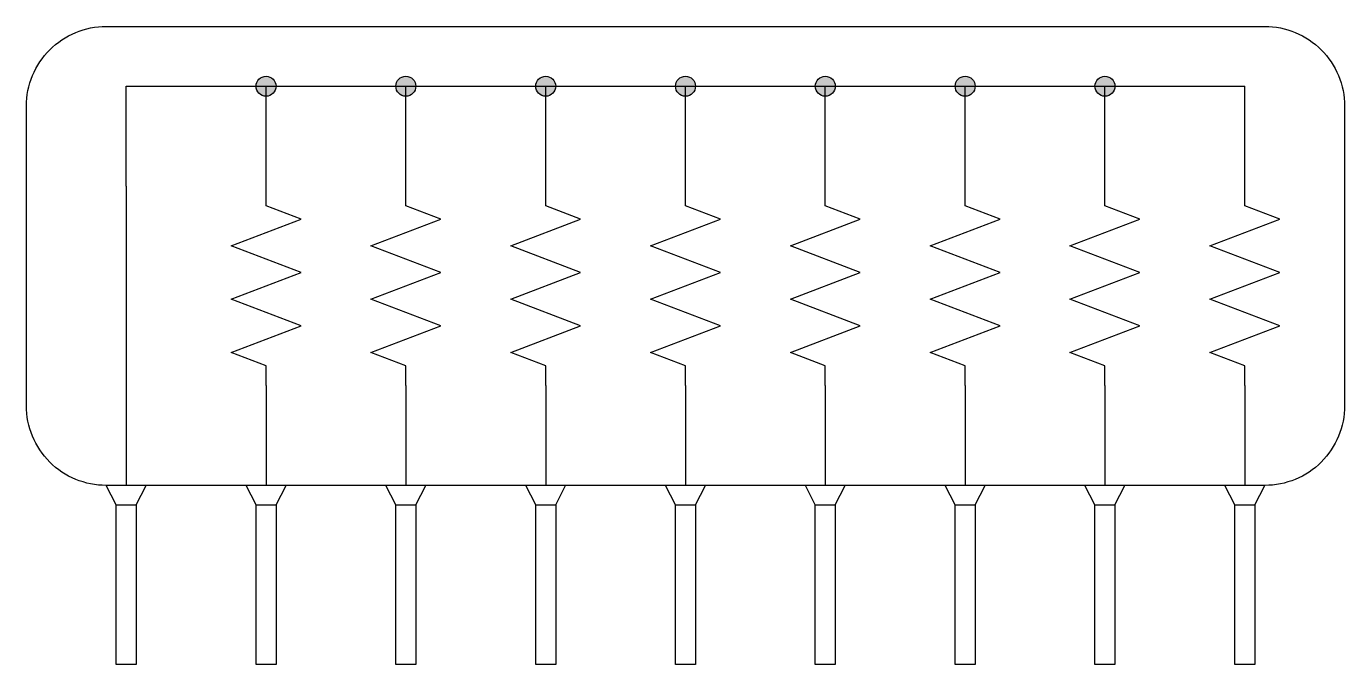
# Model space of a CAD drawing. Header units: millimetres. Extents: x -5 to 61, y -9 to 23.
import ezdxf
from ezdxf.enums import TextEntityAlignment as Align

# ---------------------------------------------------------------- set-up
doc = ezdxf.new("R2010")
doc.units = ezdxf.units.MM
doc.layers.get('0').update_dxf_attribs({"color": 18, "lineweight": 25, "true_color": 0x000000})
doc.layers.add('OBJECT', color=7, linetype='Continuous', lineweight=25)
doc.styles.add('textstyle3', font='')
doc.styles.get('textstyle3').set_extended_font_data('Arial')

# ---------------------------------------------------------------- blocks, each defined once
blk = doc.blocks.new('resistor')
at = {"layer": 'OBJECT', "color": 0, "linetype": 'Continuous'}
for p, q in [((-4, 0), (-3.333, 1.75)), ((-3.333, 1.75), (-2, -1.75)), ((-2, -1.75), (-0.667, 1.75)), ((-0.667, 1.75), (0.667, -1.75)), ((0.667, -1.75), (2, 1.75)), ((2, 1.75), (3.333, -1.75)), ((-5, 0), (-4, 0)), ((3.333, -1.75), (4, 0)), ((4, 0), (5, 0))]:
    blk.add_line(p, q, dxfattribs=at)
at = {"style": 'textstyle3'}
blk.add_attdef('t', text='', height=2.5, dxfattribs=at).set_placement((-0.02, 2.808), align=Align.BOTTOM_CENTER)
blk.add_attdef('b', text='', height=2.5, dxfattribs=at).set_placement((-0.02, -3.192), align=Align.TOP_CENTER)
blk = doc.blocks.new('dot')
at = {"layer": 'OBJECT', "transparency": 33554687}
h = blk.add_hatch(color=0, dxfattribs=at)
edge = h.paths.add_edge_path(flags=0)
edge.add_arc((0, 0), 0.5, 0, 360)
at = {"layer": 'OBJECT'}
blk.add_circle((0, 0), 0.5, dxfattribs=at)

msp = doc.modelspace()

# ---------------------------------------------------------------- linework, layer by layer
for p, q in [((0, 15), (0, 20)), ((0, 20), (56, 20)), ((7, 15), (7, 20)), ((14, 15), (14, 20)), ((21, 15), (21, 20)), ((28, 15), (28, 20)), ((35, 15), (35, 20)), ((42, 15), (42, 20)), ((49, 15), (49, 20)), ((56, 15), (56, 20)), ((0, 15), (0, 0)), ((7, 5), (7, 0)), ((14, 5), (14, 0)), ((21, 5), (21, 0)), ((28, 5), (28, 0)), ((35, 5), (35, 0)), ((42, 5), (42, 0)), ((49, 5), (49, 0)), ((56, 5), (56, 0)), ((-0.5, -0.979), (-1, 0)), ((6.5, -0.979), (6, 0)), ((13.5, -0.979), (13, 0)), ((20.5, -0.979), (20, 0)), ((27.5, -0.979), (27, 0)), ((34.5, -0.979), (34, 0)), ((41.5, -0.979), (41, 0)), ((48.5, -0.979), (48, 0)), ((55.5, -0.979), (55, 0)), ((0.5, -0.979), (1, 0)), ((7.5, -0.979), (8, 0)), ((14.5, -0.979), (15, 0)), ((21.5, -0.979), (22, 0)), ((28.5, -0.979), (29, 0)), ((35.5, -0.979), (36, 0)), ((42.5, -0.979), (43, 0)), ((49.5, -0.979), (50, 0)), ((56.5, -0.979), (57, 0))]:
    msp.add_line(p, q)
at = {"flags": 128}
msp.add_lwpolyline([(-1, 23), (57, 23, -0.414214), (61, 19), (61, 4, -0.414214), (57, 0), (-1, 0, -0.414214), (-5, 4), (-5, 19, -0.414214)], format="xyb", close=True, dxfattribs=at)
for points in [[(-0.5, -0.979), (0.5, -0.979), (0.5, -8.979), (-0.5, -8.979)], [(6.5, -0.979), (7.5, -0.979), (7.5, -8.979), (6.5, -8.979)], [(13.5, -0.979), (14.5, -0.979), (14.5, -8.979), (13.5, -8.979)], [(20.5, -0.979), (21.5, -0.979), (21.5, -8.979), (20.5, -8.979)], [(27.5, -0.979), (28.5, -0.979), (28.5, -8.979), (27.5, -8.979)], [(34.5, -0.979), (35.5, -0.979), (35.5, -8.979), (34.5, -8.979)], [(41.5, -0.979), (42.5, -0.979), (42.5, -8.979), (41.5, -8.979)], [(48.5, -0.979), (49.5, -0.979), (49.5, -8.979), (48.5, -8.979)], [(55.5, -0.979), (56.5, -0.979), (56.5, -8.979), (55.5, -8.979)]]:
    msp.add_lwpolyline(points, close=True, dxfattribs=at)

# ---------------------------------------------------------------- block references
at = {"rotation": 90}
for name, p in [('dot', (7, 20)), ('dot', (14, 20)), ('dot', (21, 20)), ('dot', (28, 20)), ('dot', (35, 20)), ('dot', (42, 20)), ('dot', (49, 20)), ('resistor', (7, 10)), ('resistor', (14, 10)), ('resistor', (21, 10)), ('resistor', (28, 10)), ('resistor', (35, 10)), ('resistor', (42, 10)), ('resistor', (49, 10)), ('resistor', (56, 10))]:
    msp.add_blockref(name, p, dxfattribs=at)

doc.saveas('drawing.dxf')
